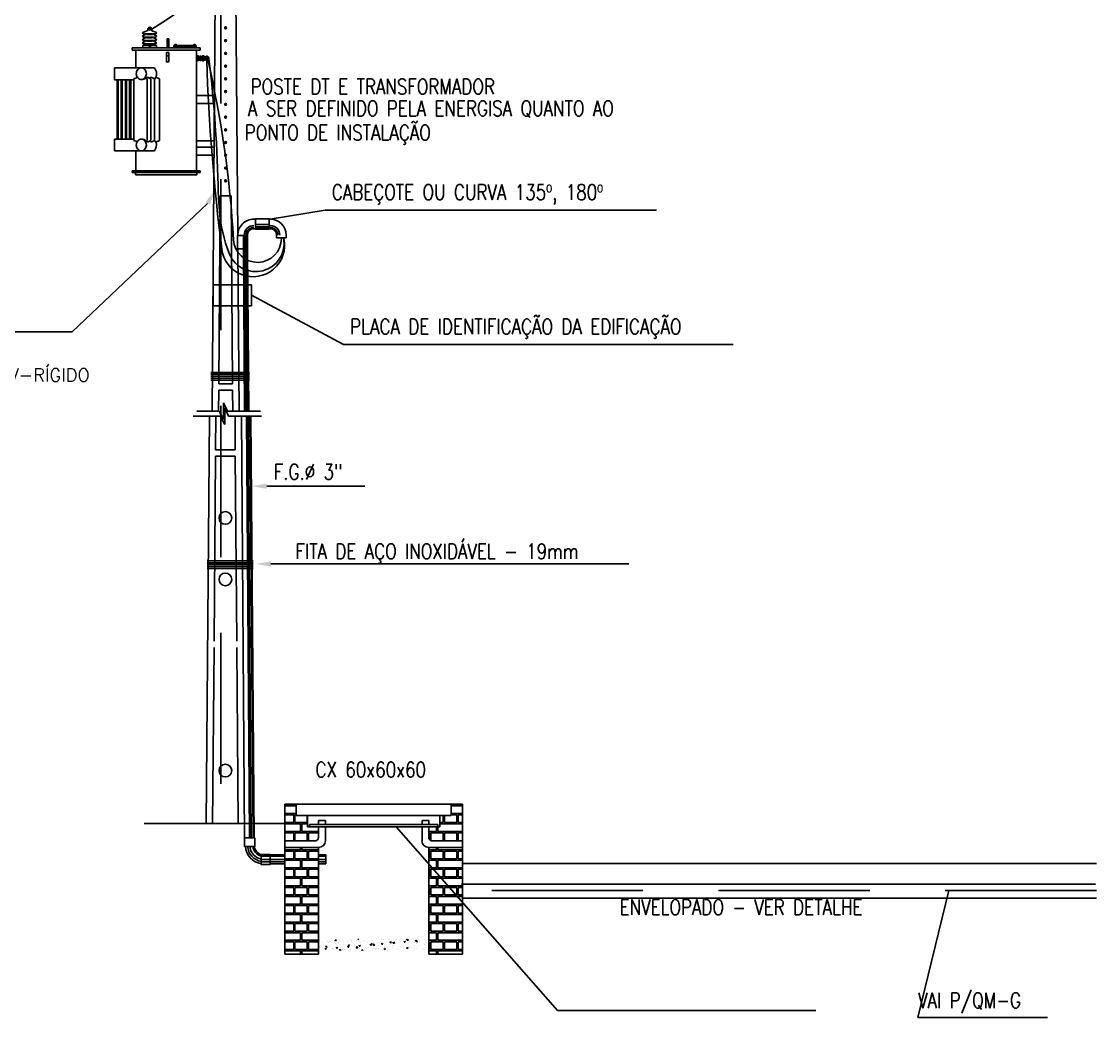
# Model space of a CAD drawing. Header units: inches. Extents: x 645122 to 645329, y 8794230 to 8794268.
# Drawn here: x 645304.44 to 645318.67, y 8794248.17 to 8794261.35 of the extents above; entities that cross this region are included whole.
import ezdxf
from ezdxf.enums import TextEntityAlignment as Align

# ---------------------------------------------------------------- set-up
doc = ezdxf.new("R2010")
doc.units = ezdxf.units.IN
doc.header["$LTSCALE"] = 8
doc.header["$MEASUREMENT"] = 0
doc.linetypes.add('HIDDEN', pattern=[0.375, 0.25, -0.125])
for name, color, linetype in [('BASE', 8, 'Continuous'), ('DIM', 1, 'Continuous'), ('ESQ', 8, 'Continuous'), ('tubo', 4, 'Continuous'), ('TXT', 2, 'Continuous'), ('VEGETAÇÃO1', 8, 'Continuous'), ('VIVA', 7, 'Continuous')]:
    doc.layers.add(name, color=color, linetype=linetype)
doc.styles.add('ROMANS', font='romans', dxfattribs={"height": 0.2})

# ---------------------------------------------------------------- blocks, each defined once
blk = doc.blocks.new('*X54')
at = {"color": 0}
for p, q in [((3.879, -1.327), (3.879, -1.327)), ((4.171, -1.416), (4.22, -1.397)), ((4.171, -1.416), (4.206, -1.44)), ((4.206, -1.44), (4.22, -1.397)), ((4.211, -1.404), (4.245, -1.364)), ((4.211, -1.404), (4.253, -1.408)), ((4.253, -1.408), (4.245, -1.364)), ((4.529, -1.419), (4.529, -1.419)), ((4.575, -1.353), (4.616, -1.311)), ((4.575, -1.353), (4.637, -1.363)), ((4.637, -1.363), (4.631, -1.311)), ((4.695, -1.401), (4.695, -1.401)), ((4.704, -1.395), (4.704, -1.395)), ((4.713, -1.448), (4.747, -1.408)), ((4.755, -1.452), (4.747, -1.408)), ((4.947, -1.414), (4.947, -1.414)), ((4.969, -1.361), (4.969, -1.361)), ((5.104, -1.331), (5.104, -1.331)), ((5.306, -1.364), (5.306, -1.364)), ((5.322, -1.469), (5.377, -1.412)), ((5.385, -1.478), (5.377, -1.412)), ((5.408, -1.322), (5.408, -1.322)), ((5.66, -1.319), (5.66, -1.319)), ((5.782, -1.338), (5.782, -1.338)), ((6.155, -1.354), (6.155, -1.354)), ((6.529, -1.369), (6.529, -1.369)), ((6.55, -1.404), (6.55, -1.404)), ((6.728, -1.406), (6.728, -1.406)), ((6.783, -1.311), (6.806, -1.326)), ((6.806, -1.326), (6.811, -1.311)), ((6.903, -1.385), (6.903, -1.385)), ((6.992, -1.346), (6.992, -1.346)), ((7.091, -1.353), (7.091, -1.353)), ((7.116, -1.398), (7.116, -1.398)), ((7.167, -1.323), (7.167, -1.323)), ((7.276, -1.401), (7.276, -1.401)), ((7.524, -1.328), (7.524, -1.328)), ((7.65, -1.417), (7.65, -1.417)), ((7.777, -1.359), (7.826, -1.34)), ((7.777, -1.359), (7.812, -1.382)), ((7.812, -1.382), (7.826, -1.34)), ((8.024, -1.432), (8.024, -1.432)), ((8.1, -1.411), (8.1, -1.411)), ((8.508, -1.341), (8.508, -1.341)), ((8.519, -1.391), (8.519, -1.391)), ((8.573, -1.39), (8.573, -1.39)), ((3.862, -1.793), (3.862, -1.793)), ((3.87, -1.56), (3.87, -1.56)), ((3.879, -1.541), (3.879, -1.541)), ((3.902, -1.753), (3.902, -1.753)), ((3.924, -1.711), (3.924, -1.711)), ((4.087, -1.477), (4.087, -1.477)), ((4.151, -1.632), (4.151, -1.632)), ((4.221, -1.744), (4.221, -1.744)), ((4.23, -1.511), (4.23, -1.511)), ((4.287, -1.471), (4.287, -1.471)), ((4.298, -1.726), (4.298, -1.726)), ((4.344, -1.695), (4.344, -1.695)), ((4.52, -1.672), (4.52, -1.672)), ((4.524, -1.648), (4.524, -1.648)), ((4.575, -1.699), (4.575, -1.699)), ((4.583, -1.466), (4.583, -1.466)), ((4.589, -1.698), (4.638, -1.679)), ((4.589, -1.698), (4.624, -1.722)), ((4.624, -1.722), (4.638, -1.679)), ((4.672, -1.742), (4.672, -1.742)), ((4.713, -1.448), (4.755, -1.452)), ((4.785, -1.637), (4.785, -1.637)), ((4.898, -1.664), (4.898, -1.664)), ((4.938, -1.647), (4.938, -1.647)), ((5.045, -1.758), (5.045, -1.758)), ((5.075, -1.748), (5.075, -1.748)), ((5.177, -1.472), (5.226, -1.454)), ((5.177, -1.472), (5.212, -1.496)), ((5.212, -1.496), (5.226, -1.454)), ((5.215, -1.492), (5.249, -1.452)), ((5.215, -1.492), (5.257, -1.496)), ((5.227, -1.578), (5.227, -1.578)), ((5.257, -1.496), (5.249, -1.452)), ((5.272, -1.68), (5.272, -1.68)), ((5.298, -1.597), (5.298, -1.597)), ((5.322, -1.469), (5.385, -1.478)), ((5.402, -1.555), (5.402, -1.555)), ((5.419, -1.774), (5.419, -1.774)), ((5.483, -1.678), (5.483, -1.678)), ((5.483, -1.797), (5.483, -1.797)), ((5.595, -1.754), (5.644, -1.735)), ((5.595, -1.754), (5.63, -1.778)), ((5.63, -1.778), (5.644, -1.735)), ((5.643, -1.786), (5.643, -1.786)), ((5.645, -1.695), (5.645, -1.695)), ((5.651, -1.553), (5.651, -1.553)), ((5.667, -1.52), (5.667, -1.52)), ((5.717, -1.536), (5.751, -1.496)), ((5.717, -1.536), (5.759, -1.54)), ((5.759, -1.54), (5.751, -1.496)), ((5.793, -1.789), (5.793, -1.789)), ((5.891, -1.608), (5.891, -1.608)), ((5.925, -1.738), (5.925, -1.738)), ((6.006, -1.733), (6.006, -1.733)), ((6.015, -1.5), (6.015, -1.5)), ((6.019, -1.711), (6.019, -1.711)), ((6.059, -1.762), (6.059, -1.762)), ((6.069, -1.585), (6.124, -1.528)), ((6.069, -1.585), (6.132, -1.594)), ((6.1, -1.715), (6.1, -1.715)), ((6.109, -1.462), (6.109, -1.462)), ((6.132, -1.594), (6.124, -1.528)), ((6.166, -1.805), (6.166, -1.805)), ((6.183, -1.528), (6.232, -1.51)), ((6.183, -1.528), (6.218, -1.552)), ((6.218, -1.552), (6.232, -1.51)), ((6.219, -1.58), (6.253, -1.54)), ((6.219, -1.58), (6.261, -1.584)), ((6.261, -1.584), (6.253, -1.54)), ((6.285, -1.439), (6.285, -1.439)), ((6.299, -1.538), (6.299, -1.538)), ((6.366, -1.68), (6.366, -1.68)), ((6.366, -1.684), (6.366, -1.684)), ((6.374, -1.451), (6.374, -1.451)), ((6.393, -1.727), (6.393, -1.727)), ((6.467, -1.692), (6.467, -1.692)), ((6.601, -1.81), (6.65, -1.791)), ((6.601, -1.81), (6.602, -1.811)), ((6.644, -1.811), (6.65, -1.791)), ((6.708, -1.468), (6.708, -1.468)), ((6.719, -1.639), (6.719, -1.639)), ((6.721, -1.624), (6.755, -1.584)), ((6.721, -1.624), (6.763, -1.628)), ((6.763, -1.628), (6.755, -1.584)), ((6.766, -1.743), (6.766, -1.743)), ((6.808, -1.622), (6.808, -1.622)), ((6.816, -1.701), (6.871, -1.644)), ((6.816, -1.701), (6.879, -1.71)), ((6.879, -1.71), (6.871, -1.644)), ((6.875, -1.622), (6.875, -1.622)), ((6.983, -1.599), (6.983, -1.599)), ((7.083, -1.586), (7.083, -1.586)), ((7.14, -1.759), (7.14, -1.759)), ((7.189, -1.584), (7.238, -1.566)), ((7.189, -1.584), (7.224, -1.608)), ((7.223, -1.668), (7.257, -1.628)), ((7.223, -1.668), (7.265, -1.672)), ((7.224, -1.608), (7.238, -1.566)), ((7.248, -1.564), (7.248, -1.564)), ((7.265, -1.672), (7.257, -1.628)), ((7.284, -1.552), (7.284, -1.552)), ((7.434, -1.77), (7.434, -1.77)), ((7.442, -1.537), (7.442, -1.537)), ((7.506, -1.782), (7.506, -1.782)), ((7.514, -1.774), (7.514, -1.774)), ((7.551, -1.797), (7.551, -1.797)), ((7.569, -1.811), (7.618, -1.76)), ((7.624, -1.811), (7.618, -1.76)), ((7.681, -1.759), (7.681, -1.759)), ((7.69, -1.506), (7.69, -1.506)), ((7.692, -1.482), (7.692, -1.482)), ((7.725, -1.712), (7.759, -1.672)), ((7.725, -1.712), (7.767, -1.716)), ((7.767, -1.716), (7.759, -1.672)), ((7.787, -1.725), (7.787, -1.725)), ((7.796, -1.492), (7.796, -1.492)), ((7.865, -1.483), (7.865, -1.483)), ((7.887, -1.79), (7.887, -1.79)), ((7.946, -1.724), (7.946, -1.724)), ((7.959, -1.726), (7.959, -1.726)), ((8.13, -1.448), (8.13, -1.448)), ((8.151, -1.673), (8.151, -1.673)), ((8.159, -1.44), (8.159, -1.44)), ((8.195, -1.641), (8.244, -1.622)), ((8.195, -1.641), (8.23, -1.664)), ((8.228, -1.756), (8.261, -1.716)), ((8.228, -1.756), (8.269, -1.76)), ((8.23, -1.664), (8.244, -1.622)), ((8.269, -1.76), (8.261, -1.716)), ((8.261, -1.806), (8.261, -1.806)), ((8.367, -1.656), (8.367, -1.656)), ((8.388, -1.666), (8.388, -1.666)), ((8.397, -1.448), (8.397, -1.448)), ((8.51, -1.624), (8.51, -1.624)), ((8.564, -1.643), (8.564, -1.643))]:
    blk.add_line(p, q, dxfattribs=at)
blk = doc.blocks.new('*X55')
at = {"color": 0}
for p, q in [((714.399, 68.161), (714.487, 68.161)), ((714.399, 68.147), (714.511, 68.147)), ((714.487, 68.161), (714.487, 68.163)), ((714.499, 68.161), (714.499, 68.163)), ((714.499, 68.161), (714.511, 68.161)), ((716.054, 68.161), (716.109, 68.161)), ((716.054, 68.147), (716.166, 68.147)), ((716.109, 68.161), (716.109, 68.163)), ((716.122, 68.161), (716.122, 68.163)), ((716.122, 68.161), (716.166, 68.161)), ((714.399, 68.071), (714.511, 68.071)), ((714.399, 68.057), (714.487, 68.057)), ((714.487, 67.981), (714.487, 68.057)), ((714.499, 67.981), (714.499, 68.057)), ((714.499, 68.057), (714.511, 68.057)), ((714.622, 67.981), (714.622, 68.051)), ((715.974, 67.981), (715.974, 68.051)), ((715.987, 67.981), (715.987, 68.051)), ((716.054, 68.071), (716.166, 68.071)), ((716.054, 68.057), (716.109, 68.057)), ((716.109, 67.981), (716.109, 68.057)), ((716.122, 67.981), (716.122, 68.057)), ((716.122, 68.057), (716.166, 68.057)), ((714.399, 67.981), (714.487, 67.981)), ((714.399, 67.967), (714.554, 67.967)), ((714.499, 67.981), (714.622, 67.981)), ((714.554, 67.891), (714.554, 67.967)), ((714.567, 67.891), (714.567, 67.967)), ((714.567, 67.967), (714.623, 67.967)), ((715.906, 67.891), (715.906, 67.939)), ((715.919, 67.891), (715.919, 67.939)), ((715.942, 67.981), (715.974, 67.981)), ((715.942, 67.967), (716.166, 67.967)), ((715.987, 67.981), (716.109, 67.981)), ((716.122, 67.981), (716.166, 67.981)), ((714.399, 67.891), (714.554, 67.891)), ((714.399, 67.877), (714.487, 67.877)), ((714.487, 67.8), (714.487, 67.877)), ((714.499, 67.8), (714.499, 67.877)), ((714.499, 67.877), (714.622, 67.877)), ((714.567, 67.891), (714.735, 67.891)), ((714.622, 67.8), (714.622, 67.877)), ((714.635, 67.8), (714.635, 67.877)), ((714.635, 67.877), (714.735, 67.877)), ((715.83, 67.891), (715.906, 67.891)), ((715.83, 67.877), (715.839, 67.877)), ((715.839, 67.811), (715.839, 67.877)), ((715.851, 67.802), (715.851, 67.877)), ((715.851, 67.877), (715.974, 67.877)), ((715.919, 67.891), (716.166, 67.891)), ((715.974, 67.8), (715.974, 67.877)), ((715.987, 67.8), (715.987, 67.877)), ((715.987, 67.877), (716.109, 67.877)), ((716.109, 67.8), (716.109, 67.877)), ((716.122, 67.8), (716.122, 67.877)), ((716.122, 67.877), (716.166, 67.877)), ((714.399, 67.8), (714.487, 67.8)), ((714.399, 67.71), (714.554, 67.71)), ((714.399, 67.696), (714.487, 67.696)), ((714.487, 67.62), (714.487, 67.696)), ((714.499, 67.8), (714.622, 67.8)), ((714.499, 67.62), (714.499, 67.696)), ((714.499, 67.696), (714.622, 67.696)), ((714.554, 67.71), (714.554, 67.732)), ((714.567, 67.71), (714.567, 67.732)), ((714.567, 67.71), (714.735, 67.71)), ((714.622, 67.62), (714.622, 67.696)), ((714.635, 67.8), (714.71, 67.8)), ((714.635, 67.62), (714.635, 67.696)), ((714.635, 67.696), (714.735, 67.696)), ((715.83, 67.71), (715.906, 67.71)), ((715.83, 67.696), (715.839, 67.696)), ((715.839, 67.62), (715.839, 67.696)), ((715.851, 67.62), (715.851, 67.696)), ((715.851, 67.696), (715.974, 67.696)), ((715.855, 67.8), (715.974, 67.8)), ((715.906, 67.71), (715.906, 67.732)), ((715.919, 67.71), (715.919, 67.732)), ((715.919, 67.71), (716.166, 67.71)), ((715.974, 67.62), (715.974, 67.696)), ((715.987, 67.8), (716.109, 67.8)), ((715.987, 67.62), (715.987, 67.696)), ((715.987, 67.696), (716.109, 67.696)), ((716.109, 67.62), (716.109, 67.696)), ((716.122, 67.8), (716.166, 67.8)), ((716.122, 67.62), (716.122, 67.696)), ((716.122, 67.696), (716.166, 67.696)), ((714.399, 67.62), (714.487, 67.62)), ((714.399, 67.606), (714.554, 67.606)), ((714.499, 67.62), (714.622, 67.62)), ((714.554, 67.53), (714.554, 67.606)), ((714.567, 67.53), (714.567, 67.606)), ((714.567, 67.606), (714.735, 67.606)), ((714.635, 67.62), (714.735, 67.62)), ((715.83, 67.62), (715.839, 67.62)), ((715.83, 67.606), (715.906, 67.606)), ((715.851, 67.62), (715.974, 67.62)), ((715.906, 67.53), (715.906, 67.606)), ((715.919, 67.53), (715.919, 67.606)), ((715.919, 67.606), (716.166, 67.606)), ((715.987, 67.62), (716.109, 67.62)), ((716.122, 67.62), (716.166, 67.62)), ((714.399, 67.53), (714.554, 67.53)), ((714.399, 67.516), (714.487, 67.516)), ((714.487, 67.44), (714.487, 67.516)), ((714.499, 67.44), (714.499, 67.516)), ((714.499, 67.516), (714.622, 67.516)), ((714.567, 67.53), (714.735, 67.53)), ((714.622, 67.44), (714.622, 67.516)), ((714.635, 67.44), (714.635, 67.516)), ((714.635, 67.516), (714.735, 67.516)), ((715.83, 67.53), (715.906, 67.53)), ((715.83, 67.516), (715.839, 67.516)), ((715.839, 67.44), (715.839, 67.516)), ((715.851, 67.44), (715.851, 67.516)), ((715.851, 67.516), (715.974, 67.516)), ((715.919, 67.53), (716.166, 67.53)), ((715.974, 67.44), (715.974, 67.516)), ((715.987, 67.44), (715.987, 67.516)), ((715.987, 67.516), (716.109, 67.516)), ((716.109, 67.44), (716.109, 67.516)), ((716.122, 67.44), (716.122, 67.516)), ((716.122, 67.516), (716.166, 67.516)), ((714.399, 67.44), (714.487, 67.44)), ((714.399, 67.426), (714.554, 67.426)), ((714.499, 67.44), (714.622, 67.44)), ((714.554, 67.35), (714.554, 67.426)), ((714.567, 67.35), (714.567, 67.426)), ((714.567, 67.426), (714.735, 67.426)), ((714.635, 67.44), (714.735, 67.44)), ((715.83, 67.44), (715.839, 67.44)), ((715.83, 67.426), (715.906, 67.426)), ((715.851, 67.44), (715.974, 67.44)), ((715.906, 67.35), (715.906, 67.426)), ((715.919, 67.35), (715.919, 67.426)), ((715.919, 67.426), (716.166, 67.426)), ((715.987, 67.44), (716.109, 67.44)), ((716.122, 67.44), (716.166, 67.44)), ((714.399, 67.35), (714.554, 67.35)), ((714.399, 67.336), (714.487, 67.336)), ((714.487, 67.26), (714.487, 67.336)), ((714.499, 67.26), (714.499, 67.336)), ((714.499, 67.336), (714.622, 67.336)), ((714.567, 67.35), (714.735, 67.35)), ((714.622, 67.26), (714.622, 67.336)), ((714.635, 67.26), (714.635, 67.336)), ((714.635, 67.336), (714.735, 67.336)), ((715.83, 67.35), (715.906, 67.35)), ((715.83, 67.336), (715.839, 67.336)), ((715.839, 67.26), (715.839, 67.336)), ((715.851, 67.26), (715.851, 67.336)), ((715.851, 67.336), (715.974, 67.336)), ((715.919, 67.35), (716.166, 67.35)), ((715.974, 67.26), (715.974, 67.336)), ((715.987, 67.26), (715.987, 67.336)), ((715.987, 67.336), (716.109, 67.336)), ((716.109, 67.26), (716.109, 67.336)), ((716.122, 67.26), (716.122, 67.336)), ((716.122, 67.336), (716.166, 67.336)), ((714.399, 67.26), (714.487, 67.26)), ((714.399, 67.246), (714.554, 67.246)), ((714.399, 67.169), (714.554, 67.169)), ((714.499, 67.26), (714.622, 67.26)), ((714.554, 67.169), (714.554, 67.246)), ((714.567, 67.169), (714.567, 67.246)), ((714.567, 67.246), (714.735, 67.246)), ((714.567, 67.169), (714.735, 67.169)), ((714.635, 67.26), (714.735, 67.26)), ((715.83, 67.26), (715.839, 67.26)), ((715.83, 67.246), (715.906, 67.246)), ((715.83, 67.169), (715.906, 67.169)), ((715.851, 67.26), (715.974, 67.26)), ((715.906, 67.169), (715.906, 67.246)), ((715.919, 67.169), (715.919, 67.246)), ((715.919, 67.246), (716.166, 67.246)), ((715.919, 67.169), (716.166, 67.169)), ((715.987, 67.26), (716.109, 67.26)), ((716.122, 67.26), (716.166, 67.26)), ((714.399, 67.155), (714.487, 67.155)), ((714.399, 67.079), (714.487, 67.079)), ((714.399, 67.065), (714.554, 67.065)), ((714.487, 67.079), (714.487, 67.155)), ((714.499, 67.079), (714.499, 67.155)), ((714.499, 67.155), (714.622, 67.155)), ((714.499, 67.079), (714.622, 67.079)), ((714.554, 66.989), (714.554, 67.065)), ((714.567, 66.989), (714.567, 67.065)), ((714.567, 67.065), (714.735, 67.065)), ((714.622, 67.079), (714.622, 67.155)), ((714.635, 67.079), (714.635, 67.155)), ((714.635, 67.155), (714.735, 67.155)), ((714.635, 67.079), (714.735, 67.079)), ((715.83, 67.155), (715.839, 67.155)), ((715.83, 67.079), (715.839, 67.079)), ((715.83, 67.065), (715.906, 67.065)), ((715.839, 67.079), (715.839, 67.155)), ((715.851, 67.079), (715.851, 67.155)), ((715.851, 67.155), (715.974, 67.155)), ((715.851, 67.079), (715.974, 67.079)), ((715.906, 67), (715.906, 67.065)), ((715.919, 67), (715.919, 67.065)), ((715.919, 67.065), (716.166, 67.065)), ((715.974, 67.079), (715.974, 67.155)), ((715.987, 67.079), (715.987, 67.155)), ((715.987, 67.155), (716.109, 67.155)), ((715.987, 67.079), (716.109, 67.079)), ((716.109, 67.079), (716.109, 67.155)), ((716.122, 67.079), (716.122, 67.155)), ((716.122, 67.155), (716.166, 67.155)), ((716.122, 67.079), (716.166, 67.079)), ((714.399, 66.989), (714.554, 66.989)), ((714.399, 66.975), (714.487, 66.975)), ((714.487, 66.899), (714.487, 66.975)), ((714.499, 66.899), (714.499, 66.975)), ((714.499, 66.975), (714.622, 66.975)), ((714.567, 66.989), (714.735, 66.989)), ((714.622, 66.899), (714.622, 66.975)), ((714.635, 66.899), (714.635, 66.975)), ((714.635, 66.975), (714.735, 66.975)), ((715.83, 66.989), (715.906, 66.989)), ((715.83, 66.975), (715.839, 66.975)), ((715.839, 66.899), (715.839, 66.975)), ((715.851, 66.899), (715.851, 66.975)), ((715.851, 66.975), (715.974, 66.975)), ((715.906, 66.989), (715.906, 67)), ((715.919, 66.989), (715.919, 67)), ((715.919, 66.989), (716.166, 66.989)), ((715.974, 66.899), (715.974, 66.975)), ((715.987, 66.899), (715.987, 66.975)), ((715.987, 66.975), (716.109, 66.975)), ((716.109, 66.899), (716.109, 66.975)), ((716.122, 66.899), (716.122, 66.975)), ((716.122, 66.975), (716.166, 66.975)), ((714.399, 66.899), (714.487, 66.899)), ((714.399, 66.885), (714.554, 66.885)), ((714.499, 66.899), (714.622, 66.899)), ((714.554, 66.809), (714.554, 66.885)), ((714.567, 66.809), (714.567, 66.885)), ((714.567, 66.885), (714.735, 66.885)), ((714.635, 66.899), (714.735, 66.899)), ((715.83, 66.899), (715.839, 66.899)), ((715.83, 66.885), (715.906, 66.885)), ((715.851, 66.899), (715.974, 66.899)), ((715.906, 66.809), (715.906, 66.885)), ((715.919, 66.809), (715.919, 66.885)), ((715.919, 66.885), (716.166, 66.885)), ((715.987, 66.899), (716.109, 66.899)), ((716.122, 66.899), (716.166, 66.899)), ((714.399, 66.809), (714.554, 66.809)), ((714.399, 66.795), (714.487, 66.795)), ((714.487, 66.719), (714.487, 66.795)), ((714.499, 66.719), (714.499, 66.795)), ((714.499, 66.795), (714.622, 66.795)), ((714.567, 66.809), (714.735, 66.809)), ((714.622, 66.719), (714.622, 66.795)), ((714.635, 66.719), (714.635, 66.795)), ((714.635, 66.795), (714.735, 66.795)), ((715.83, 66.809), (715.906, 66.809)), ((715.83, 66.795), (715.839, 66.795)), ((715.839, 66.719), (715.839, 66.795)), ((715.851, 66.719), (715.851, 66.795)), ((715.851, 66.795), (715.974, 66.795)), ((715.919, 66.809), (716.166, 66.809)), ((715.974, 66.719), (715.974, 66.795)), ((715.987, 66.719), (715.987, 66.795)), ((715.987, 66.795), (716.109, 66.795)), ((716.109, 66.719), (716.109, 66.795)), ((716.122, 66.719), (716.122, 66.795)), ((716.122, 66.795), (716.166, 66.795)), ((714.399, 66.719), (714.487, 66.719)), ((714.399, 66.705), (714.554, 66.705)), ((714.499, 66.719), (714.622, 66.719)), ((714.554, 66.67), (714.554, 66.705)), ((714.567, 66.67), (714.567, 66.705)), ((714.567, 66.705), (714.735, 66.705)), ((714.635, 66.719), (714.735, 66.719)), ((715.83, 66.719), (715.839, 66.719)), ((715.83, 66.705), (715.906, 66.705)), ((715.851, 66.719), (715.974, 66.719)), ((715.906, 66.67), (715.906, 66.705)), ((715.919, 66.67), (715.919, 66.705)), ((715.919, 66.705), (716.166, 66.705)), ((715.987, 66.719), (716.109, 66.719)), ((716.122, 66.719), (716.166, 66.719))]:
    blk.add_line(p, q, dxfattribs=at)

msp = doc.modelspace()

# ---------------------------------------------------------------- linework, layer by layer
at = {"color": 7}
for p, q in [((645306.907, 8794258.942), (645305.113, 8794257.245)), ((645305.113, 8794257.245), (645302.371, 8794257.245)), ((645307.69, 8794255.201), (645308.989, 8794255.201)), ((645307.745, 8794254.173), (645308.884, 8794254.173)), ((645308.884, 8794254.173), (645312.48, 8794254.173))]:
    msp.add_line(p, q, dxfattribs=at)
for p, q in [((645306.951, 8794256.708), (645307.462, 8794256.708)), ((645306.951, 8794256.682), (645307.462, 8794256.682)), ((645306.951, 8794256.657), (645307.462, 8794256.657)), ((645306.951, 8794256.631), (645307.462, 8794256.631)), ((645306.951, 8794256.606), (645307.462, 8794256.606)), ((645306.901, 8794254.215), (645307.512, 8794254.215)), ((645306.901, 8794254.19), (645307.512, 8794254.19)), ((645306.901, 8794254.164), (645307.512, 8794254.164)), ((645306.901, 8794254.138), (645307.512, 8794254.138)), ((645306.901, 8794254.113), (645307.512, 8794254.113))]:
    msp.add_line(p, q)
for points in [[(645306.936, 8794258.925), (645306.878, 8794258.959), (645307.007, 8794259.117)], [(645307.69, 8794255.235), (645307.69, 8794255.167), (645307.488, 8794255.201)], [(645307.745, 8794254.207), (645307.745, 8794254.139), (645307.543, 8794254.173)]]:
    msp.add_solid(points, dxfattribs=at)
at = {"layer": 'BASE', "color": 6}
for p, q in [((645307.93, 8794250.739), (645306.068, 8794250.739)), ((645318.668, 8794250.21), (645310.279, 8794250.21))]:
    msp.add_line(p, q, dxfattribs=at)
at = {"layer": 'DIM'}
for p, q in [((645311.538, 8794248.266), (645309.402, 8794250.697)), ((645318.654, 8794249.937), (645310.265, 8794249.937)), ((645318.668, 8794249.751), (645310.279, 8794249.751)), ((645314.954, 8794248.266), (645311.538, 8794248.266)), ((645318.022, 8794248.173), (645316.303, 8794248.173))]:
    msp.add_line(p, q, dxfattribs=at)
at = {"layer": 'DIM', "extrusion": (0, 0, -1)}
msp.add_lwpolyline([(-645316.715, 8794249.851), (-645316.303, 8794248.173)], dxfattribs=at)
at = {"layer": 'ESQ', "color": 7, "linetype": 'Continuous'}
for p, q in [((645306.967, 8794256.193), (645307.024, 8794263.578)), ((645307.307, 8794258.518), (645307.268, 8794263.577)), ((645307.054, 8794256.556), (645307.073, 8794259.042)), ((645307.219, 8794259.042), (645307.073, 8794259.042)), ((645307.238, 8794256.556), (645307.219, 8794259.042)), ((645307.433, 8794258.518), (645307.433, 8794258.522)), ((645307.82, 8794258.486), (645307.82, 8794258.523)), ((645307.947, 8794258.486), (645307.946, 8794258.524)), ((645307.325, 8794256.193), (645307.308, 8794258.34)), ((645307.397, 8794256.198), (645307.38, 8794258.346)), ((645307.419, 8794256.197), (645307.402, 8794258.344)), ((645307.439, 8794256.197), (645307.422, 8794258.344)), ((645307.451, 8794256.193), (645307.435, 8794258.34)), ((645307.052, 8794256.193), (645307.054, 8794256.471)), ((645307.238, 8794256.556), (645307.054, 8794256.556)), ((645307.238, 8794256.471), (645307.054, 8794256.471)), ((645307.241, 8794256.193), (645307.238, 8794256.471)), ((645306.89, 8794250.739), (645306.931, 8794256.127)), ((645307.012, 8794255.681), (645307.016, 8794256.127)), ((645307.273, 8794255.681), (645307.27, 8794256.127)), ((645307.397, 8794250.552), (645307.354, 8794256.127)), ((645307.463, 8794250.559), (645307.42, 8794256.133)), ((645307.485, 8794250.559), (645307.443, 8794256.133)), ((645307.508, 8794250.552), (645307.465, 8794256.127)), ((645307.524, 8794250.552), (645307.481, 8794256.127)), ((645306.993, 8794253.153), (645307.011, 8794255.597)), ((645307.274, 8794255.597), (645307.011, 8794255.597)), ((645307.273, 8794255.681), (645307.012, 8794255.681)), ((645307.293, 8794253.153), (645307.274, 8794255.597)), ((645306.974, 8794250.739), (645306.992, 8794253.068)), ((645307.311, 8794250.739), (645307.294, 8794253.068))]:
    msp.add_line(p, q, dxfattribs=at)
at = {"layer": 'ESQ', "color": 7, "linetype": 'HIDDEN'}
msp.add_line((645307.083, 8794262.264), (645307.083, 8794250.739), dxfattribs=at)
at = {"layer": 'ESQ', "color": 7}
for p, q in [((645306.056, 8794261.187), (645306.222, 8794261.187)), ((645306.056, 8794261.142), (645306.222, 8794261.142)), ((645306.058, 8794261.21), (645306.116, 8794261.23)), ((645306.058, 8794261.165), (645306.078, 8794261.171)), ((645306.058, 8794261.121), (645306.078, 8794261.127)), ((645306.18, 8794261.177), (645306.1, 8794261.177)), ((645306.18, 8794261.133), (645306.1, 8794261.133)), ((645306.116, 8794261.248), (645306.116, 8794261.23)), ((645306.168, 8794261.248), (645306.168, 8794261.228)), ((645306.22, 8794261.21), (645306.168, 8794261.228)), ((645306.22, 8794261.165), (645306.201, 8794261.171)), ((645306.22, 8794261.121), (645306.201, 8794261.127)), ((645306.808, 8794260.999), (645305.907, 8794260.999)), ((645305.907, 8794260.97), (645305.907, 8794260.999)), ((645306.056, 8794261.098), (645306.222, 8794261.098)), ((645306.056, 8794261.053), (645306.222, 8794261.053)), ((645306.058, 8794261.077), (645306.078, 8794261.082)), ((645306.058, 8794261.032), (645306.078, 8794261.038)), ((645306.18, 8794261.088), (645306.1, 8794261.088)), ((645306.137, 8794261.032), (645306.137, 8794260.999)), ((645306.151, 8794261.032), (645306.151, 8794260.999)), ((645306.22, 8794261.077), (645306.201, 8794261.082)), ((645306.22, 8794261.032), (645306.201, 8794261.038)), ((645306.229, 8794261.032), (645306.229, 8794260.999)), ((645306.757, 8794261.033), (645306.46, 8794261.033)), ((645306.46, 8794261.016), (645306.46, 8794261.033)), ((645306.757, 8794261.016), (645306.46, 8794261.016)), ((645306.468, 8794261.016), (645306.468, 8794261.033)), ((645306.468, 8794261.016), (645306.468, 8794261.033)), ((645306.475, 8794261.016), (645306.475, 8794260.999)), ((645306.489, 8794261.016), (645306.489, 8794260.999)), ((645306.491, 8794261.016), (645306.491, 8794260.999)), ((645306.506, 8794261.033), (645306.506, 8794261.016)), ((645306.718, 8794261.016), (645306.718, 8794261.033)), ((645306.718, 8794261.016), (645306.718, 8794261.033)), ((645306.726, 8794261.016), (645306.726, 8794260.999)), ((645306.74, 8794261.016), (645306.74, 8794260.999)), ((645306.742, 8794261.016), (645306.742, 8794260.999)), ((645306.756, 8794261.033), (645306.756, 8794261.016)), ((645306.757, 8794261.016), (645306.757, 8794261.033)), ((645306.808, 8794260.97), (645306.808, 8794260.999)), ((645306.808, 8794260.97), (645305.907, 8794260.97)), ((645305.956, 8794260.736), (645305.956, 8794260.97)), ((645306.393, 8794260.897), (645306.363, 8794260.897)), ((645306.759, 8794259.374), (645306.759, 8794260.97)), ((645306.78, 8794260.894), (645306.761, 8794260.894)), ((645306.78, 8794260.831), (645306.761, 8794260.831)), ((645306.78, 8794260.894), (645306.789, 8794260.885)), ((645306.78, 8794260.894), (645306.78, 8794260.831)), ((645306.78, 8794260.831), (645306.789, 8794260.84)), ((645306.789, 8794260.863), (645306.789, 8794260.886)), ((645306.789, 8794260.84), (645306.789, 8794260.863)), ((645306.799, 8794260.863), (645306.799, 8794260.886)), ((645306.799, 8794260.84), (645306.799, 8794260.863)), ((645306.808, 8794260.863), (645306.808, 8794260.886)), ((645306.808, 8794260.84), (645306.808, 8794260.863)), ((645306.818, 8794260.863), (645306.818, 8794260.886)), ((645306.818, 8794260.84), (645306.818, 8794260.863)), ((645306.827, 8794260.863), (645306.827, 8794260.886)), ((645306.827, 8794260.84), (645306.827, 8794260.863)), ((645306.837, 8794260.886), (645306.84, 8794260.894)), ((645306.837, 8794260.863), (645306.837, 8794260.886)), ((645306.837, 8794260.84), (645306.837, 8794260.863)), ((645306.837, 8794260.84), (645306.84, 8794260.831)), ((645306.858, 8794260.894), (645306.84, 8794260.894)), ((645306.84, 8794260.894), (645306.84, 8794260.831)), ((645306.858, 8794260.831), (645306.84, 8794260.831)), ((645306.858, 8794260.894), (645306.858, 8794260.831)), ((645306.877, 8794260.888), (645306.858, 8794260.888)), ((645306.877, 8794260.837), (645306.858, 8794260.837)), ((645306.869, 8794260.888), (645306.869, 8794260.837)), ((645306.877, 8794260.888), (645306.877, 8794260.837)), ((645306.89, 8794260.882), (645306.877, 8794260.882)), ((645306.923, 8794260.871), (645306.877, 8794260.871)), ((645306.923, 8794260.854), (645306.877, 8794260.854)), ((645306.89, 8794260.842), (645306.877, 8794260.842)), ((645306.905, 8794260.891), (645306.89, 8794260.891)), ((645306.89, 8794260.882), (645306.89, 8794260.891)), ((645306.89, 8794260.833), (645306.89, 8794260.842)), ((645306.905, 8794260.833), (645306.89, 8794260.833)), ((645306.905, 8794260.882), (645306.905, 8794260.891)), ((645306.918, 8794260.882), (645306.905, 8794260.882)), ((645306.918, 8794260.842), (645306.905, 8794260.842)), ((645306.905, 8794260.833), (645306.905, 8794260.842)), ((645306.918, 8794260.871), (645306.918, 8794260.882)), ((645306.918, 8794260.842), (645306.918, 8794260.854)), ((645306.923, 8794260.871), (645306.923, 8794260.854)), ((645306.923, 8794260.871), (645306.923, 8794260.854)), ((645305.676, 8794260.736), (645306.03, 8794260.736)), ((645305.676, 8794260.576), (645305.676, 8794260.736)), ((645306.031, 8794260.738), (645306.203, 8794260.738)), ((645305.676, 8794260.576), (645305.929, 8794260.576)), ((645305.712, 8794259.793), (645305.712, 8794260.576)), ((645305.726, 8794259.793), (645305.726, 8794260.576)), ((645305.763, 8794259.793), (645305.763, 8794260.576)), ((645305.777, 8794259.793), (645305.777, 8794260.576)), ((645305.819, 8794259.793), (645305.819, 8794260.576)), ((645305.833, 8794259.793), (645305.833, 8794260.576)), ((645305.875, 8794259.793), (645305.875, 8794260.576)), ((645305.89, 8794259.793), (645305.89, 8794260.576)), ((645305.98, 8794260.608), (645305.929, 8794260.591)), ((645305.929, 8794260.591), (645305.929, 8794259.776)), ((645306.09, 8794260.6), (645306.108, 8794260.592)), ((645306.095, 8794260.598), (645306.112, 8794260.614)), ((645306.108, 8794259.775), (645306.108, 8794260.592)), ((645306.112, 8794260.614), (645306.156, 8794260.592)), ((645306.144, 8794260.598), (645306.16, 8794260.614)), ((645306.156, 8794259.775), (645306.156, 8794260.592)), ((645306.16, 8794260.614), (645306.205, 8794260.592)), ((645306.205, 8794259.775), (645306.205, 8794260.592)), ((645306.221, 8794260.611), (645306.224, 8794260.614)), ((645306.224, 8794260.614), (645306.269, 8794260.592)), ((645306.269, 8794259.775), (645306.269, 8794260.592)), ((645306.999, 8794260.37), (645306.759, 8794260.37)), ((645306.999, 8794260.264), (645306.759, 8794260.264)), ((645305.676, 8794259.793), (645305.929, 8794259.793)), ((645305.676, 8794259.639), (645305.676, 8794259.793)), ((645305.975, 8794259.76), (645305.929, 8794259.776)), ((645306.093, 8794259.767), (645306.108, 8794259.775)), ((645306.095, 8794259.769), (645306.112, 8794259.752)), ((645306.112, 8794259.752), (645306.156, 8794259.775)), ((645306.144, 8794259.769), (645306.16, 8794259.752)), ((645306.16, 8794259.752), (645306.205, 8794259.775)), ((645306.203, 8794259.774), (645306.224, 8794259.752)), ((645306.224, 8794259.752), (645306.269, 8794259.775)), ((645306.995, 8794259.771), (645306.759, 8794259.771)), ((645305.676, 8794259.639), (645306.03, 8794259.639)), ((645305.956, 8794259.374), (645305.956, 8794259.639)), ((645306.031, 8794259.639), (645306.203, 8794259.639)), ((645306.994, 8794259.686), (645306.759, 8794259.686)), ((645306.993, 8794259.579), (645306.759, 8794259.579)), ((645306.808, 8794259.374), (645305.907, 8794259.374)), ((645305.907, 8794259.374), (645305.907, 8794259.353)), ((645306.808, 8794259.353), (645305.907, 8794259.353)), ((645306.808, 8794259.374), (645306.808, 8794259.353)), ((645307.542, 8794258.733), (645307.518, 8794258.733)), ((645307.542, 8794258.738), (645307.72, 8794258.738)), ((645307.542, 8794258.601), (645307.542, 8794258.738)), ((645307.72, 8794258.738), (645307.72, 8794258.601)), ((645307.736, 8794258.733), (645307.72, 8794258.733)), ((645307.542, 8794258.607), (645307.518, 8794258.607)), ((645307.72, 8794258.662), (645307.542, 8794258.662)), ((645307.72, 8794258.633), (645307.542, 8794258.633)), ((645307.72, 8794258.614), (645307.542, 8794258.614)), ((645307.72, 8794258.601), (645307.542, 8794258.601)), ((645307.736, 8794258.607), (645307.72, 8794258.607)), ((645307.304, 8794258.518), (645307.437, 8794258.518)), ((645307.304, 8794258.34), (645307.304, 8794258.518)), ((645307.307, 8794258.534), (645307.307, 8794258.518)), ((645307.38, 8794258.52), (645307.38, 8794258.342)), ((645307.404, 8794258.52), (645307.404, 8794258.342)), ((645307.423, 8794258.518), (645307.423, 8794258.34)), ((645307.437, 8794258.518), (645307.437, 8794258.34)), ((645307.947, 8794258.486), (645307.82, 8794258.486)), ((645307.437, 8794258.34), (645307.304, 8794258.34)), ((645307.169, 8794256.196), (645307.119, 8794256.305)), ((645307.119, 8794256.305), (645307.119, 8794256.086)), ((645306.763, 8794256.196), (645306.763, 8794256.196)), ((645307.059, 8794256.196), (645306.763, 8794256.196)), ((645307.119, 8794256.086), (645307.059, 8794256.196)), ((645307.133, 8794256.237), (645307.133, 8794256.017)), ((645307.183, 8794256.127), (645307.133, 8794256.237)), ((645307.607, 8794256.196), (645307.169, 8794256.196)), ((645307.073, 8794256.127), (645306.716, 8794256.127)), ((645306.777, 8794256.127), (645306.777, 8794256.127)), ((645307.133, 8794256.017), (645307.073, 8794256.127)), ((645307.621, 8794256.127), (645307.183, 8794256.127)), ((645307.397, 8794250.437), (645307.397, 8794250.552)), ((645307.397, 8794250.552), (645307.533, 8794250.552)), ((645307.533, 8794250.552), (645307.533, 8794250.437)), ((645307.533, 8794250.437), (645307.397, 8794250.437)), ((645307.618, 8794250.306), (645307.93, 8794250.306)), ((645307.733, 8794250.323), (645307.93, 8794250.323)), ((645308.376, 8794250.323), (645308.471, 8794250.323)), ((645308.376, 8794250.306), (645308.471, 8794250.306)), ((645308.471, 8794250.323), (645308.471, 8794250.204)), ((645307.618, 8794250.264), (645307.93, 8794250.264)), ((645307.618, 8794250.233), (645307.93, 8794250.233)), ((645307.733, 8794250.204), (645307.93, 8794250.204)), ((645308.376, 8794250.264), (645308.471, 8794250.264)), ((645308.376, 8794250.233), (645308.471, 8794250.233)), ((645308.376, 8794250.204), (645308.471, 8794250.204))]:
    msp.add_line(p, q, dxfattribs=at)
at = {"layer": 'ESQ', "color": 3}
for p, q in [((645308.078, 8794250.994), (645307.93, 8794250.994)), ((645307.93, 8794250.994), (645307.93, 8794250.845)), ((645308.078, 8794250.994), (645310.13, 8794250.994)), ((645308.078, 8794250.994), (645308.078, 8794250.845)), ((645310.13, 8794250.994), (645310.279, 8794250.994)), ((645310.13, 8794250.994), (645310.13, 8794250.845)), ((645310.279, 8794250.994), (645310.279, 8794250.845)), ((645307.93, 8794250.845), (645307.93, 8794250.697)), ((645308.078, 8794250.845), (645310.13, 8794250.845)), ((645308.227, 8794250.845), (645308.227, 8794250.697)), ((645308.376, 8794250.726), (645308.376, 8794250.778)), ((645308.465, 8794250.778), (645308.376, 8794250.778)), ((645308.465, 8794250.726), (645308.465, 8794250.778)), ((645309.744, 8794250.778), (645309.833, 8794250.778)), ((645309.744, 8794250.726), (645309.744, 8794250.778)), ((645309.833, 8794250.726), (645309.833, 8794250.778)), ((645309.982, 8794250.845), (645309.982, 8794250.697)), ((645310.279, 8794250.845), (645310.279, 8794250.697)), ((645307.93, 8794250.697), (645307.93, 8794249.009)), ((645308.227, 8794250.697), (645309.982, 8794250.697)), ((645308.257, 8794250.726), (645309.952, 8794250.726)), ((645308.257, 8794250.726), (645308.257, 8794250.697)), ((645308.376, 8794250.555), (645308.376, 8794250.697)), ((645308.465, 8794250.511), (645308.465, 8794250.697)), ((645309.744, 8794250.511), (645309.744, 8794250.697)), ((645309.833, 8794250.555), (645309.833, 8794250.697)), ((645309.952, 8794250.726), (645309.952, 8794250.697)), ((645310.279, 8794250.697), (645310.279, 8794249.009)), ((645307.93, 8794250.511), (645308.331, 8794250.511)), ((645310.279, 8794250.511), (645309.877, 8794250.511)), ((645307.93, 8794250.422), (645308.376, 8794250.422)), ((645308.376, 8794249.009), (645308.376, 8794250.422)), ((645309.833, 8794249.009), (645309.833, 8794250.422)), ((645310.279, 8794250.422), (645309.833, 8794250.422)), ((645307.93, 8794249.009), (645308.376, 8794249.009)), ((645310.279, 8794249.009), (645309.833, 8794249.009))]:
    msp.add_line(p, q, dxfattribs=at)
at = {"layer": 'ESQ', "color": 7}
for points in [[(645306.393, 8794261.121), (645306.393, 8794260.999), (645306.373, 8794260.999), (645306.373, 8794261.121)], [(645306.393, 8794260.937), (645306.393, 8794260.815), (645306.363, 8794260.815), (645306.363, 8794260.937)], [(645306.765, 8794259.353), (645306.765, 8794259.322), (645305.954, 8794259.322), (645305.954, 8794259.353)], [(645307.733, 8794250.331), (645307.733, 8794250.195), (645307.618, 8794250.195), (645307.618, 8794250.331)]]:
    msp.add_lwpolyline(points, close=True, dxfattribs=at)
msp.add_lwpolyline([(645306.052, 8794260.999), (645306.052, 8794261.032), (645306.229, 8794261.032)], dxfattribs=at)
for points in [[(645305.963, 8794260.659, 0.087178), (645305.968, 8794260.629, 0.093063), (645305.983, 8794260.605, 0.102808), (645306.005, 8794260.588, 0.110949), (645306.03, 8794260.582, 0.110949), (645306.056, 8794260.588, 0.102808), (645306.078, 8794260.605, 0.093063), (645306.092, 8794260.629, 0.087178), (645306.098, 8794260.659, 0.087178), (645306.092, 8794260.689, 0.093063), (645306.078, 8794260.713, 0.102808), (645306.056, 8794260.73, 0.110949), (645306.03, 8794260.736, 0.110949), (645306.005, 8794260.73, 0.102808), (645305.983, 8794260.713, 0.093063), (645305.968, 8794260.689, 0.087178)], [(645305.963, 8794259.715, 0.087178), (645305.968, 8794259.686, 0.093063), (645305.983, 8794259.661, 0.102808), (645306.005, 8794259.644, 0.110949), (645306.03, 8794259.639, 0.110949), (645306.056, 8794259.644, 0.102808), (645306.078, 8794259.661, 0.093063), (645306.092, 8794259.686, 0.087178), (645306.098, 8794259.715, 0.087178), (645306.092, 8794259.745, 0.093063), (645306.078, 8794259.77, 0.102808), (645306.056, 8794259.787, 0.110949), (645306.03, 8794259.792, 0.110949), (645306.005, 8794259.787, 0.102808), (645305.983, 8794259.77, 0.093063), (645305.968, 8794259.745, 0.087178)]]:
    msp.add_lwpolyline(points, format="xyb", close=True, dxfattribs=at)
msp.add_circle((645306.142, 8794261.248), 0.013, dxfattribs=at)
at = {"layer": 'ESQ', "color": 7, "linetype": 'Continuous'}
for centre, radius in [((645307.146, 8794261.265), 0.0124), ((645307.146, 8794261.096), 0.0124), ((645307.146, 8794260.928), 0.0124), ((645307.146, 8794260.759), 0.0124), ((645307.146, 8794260.591), 0.0124), ((645307.146, 8794260.422), 0.0124), ((645307.146, 8794260.253), 0.0124), ((645307.146, 8794260.085), 0.0124), ((645307.146, 8794259.916), 0.0124), ((645307.146, 8794259.748), 0.0124), ((645307.146, 8794259.579), 0.0124), ((645307.146, 8794259.411), 0.0124), ((645307.146, 8794259.242), 0.0124), ((645307.143, 8794254.782), 0.0843), ((645307.143, 8794253.968), 0.0843), ((645307.143, 8794251.439), 0.0843)]:
    msp.add_circle(centre, radius, dxfattribs=at)
msp.add_arc((645303.592, 8794265.573), 5.034, 300.7701, 321.9701, dxfattribs=at)
at = {"layer": 'ESQ', "color": 7}
for centre, radius, start, end in [((645306.142, 8794261.248), 0.0257, 0, 180), ((645306.06, 8794261.198), 0.0121, 98.3206, 248.2512), ((645306.06, 8794261.154), 0.0121, 98.3206, 248.2512), ((645306.06, 8794261.109), 0.0121, 98.3206, 248.2512), ((645306.075, 8794261.18), 0.00903, 288.1863, 52.0697), ((645306.075, 8794261.135), 0.00903, 288.1863, 52.0697), ((645306.203, 8794261.18), 0.00903, 127.9303, 251.8137), ((645306.203, 8794261.135), 0.00903, 127.9303, 251.8137), ((645306.218, 8794261.198), 0.0121, 291.7488, 81.6794), ((645306.218, 8794261.154), 0.0121, 291.7488, 81.6794), ((645306.218, 8794261.109), 0.0121, 291.7488, 81.6794), ((645306.06, 8794261.065), 0.0121, 98.3206, 248.2512), ((645306.075, 8794261.091), 0.00903, 288.1863, 52.0697), ((645306.075, 8794261.046), 0.00903, 288.1863, 52.0697), ((645306.144, 8794261.027), 0.0154, 18.9179, 161.0821), ((645306.203, 8794261.091), 0.00903, 127.9303, 251.8137), ((645306.203, 8794261.046), 0.00903, 127.9303, 251.8137), ((645306.218, 8794261.065), 0.0121, 291.7488, 81.6794), ((645306.482, 8794261.031), 0.0161, 18.9179, 161.0821), ((645306.733, 8794261.031), 0.0161, 18.9179, 161.0821), ((645306.794, 8794260.886), 0.00479, 352.8025, 187.1975), ((645306.794, 8794260.839), 0.00479, 172.8025, 7.1975), ((645306.804, 8794260.891), 0.0075, 230.6072, 309.3928), ((645306.804, 8794260.834), 0.0075, 50.6072, 129.3928), ((645306.813, 8794260.886), 0.00479, 352.8025, 187.1975), ((645306.813, 8794260.839), 0.00479, 172.8025, 7.1975), ((645306.823, 8794260.891), 0.0075, 230.6072, 309.3928), ((645306.823, 8794260.834), 0.0075, 50.6072, 129.3928), ((645306.832, 8794260.886), 0.00479, 352.8025, 187.1975), ((645306.832, 8794260.839), 0.00479, 172.8025, 7.1975), ((645333.581, 8794261.727), 26.701, 181.9171, 187.2889), ((645292.854, 8794257.621), 14.421, 3.3474, 12.9008), ((645289.554, 8794258.767), 17.496, 0.9932, 6.8755), ((645306.11, 8794260.66), 0.121, 321.6156, 40.223), ((645306.036, 8794260.669), 0.0873, 265.912, 308.1388), ((645306.042, 8794259.729), 0.064, 36.5223, 100.3788), ((645306.11, 8794259.717), 0.121, 319.777, 17.4964), ((645377.72, 8794264.072), 70.849, 184.04452, 184.22059), ((645308.934, 8794258.976), 1.874, 183.6028, 202.0224), ((645307.518, 8794258.523), 0.211, 90, 180.4407), ((645307.736, 8794258.523), 0.211, 0.4407, 90), ((645307.518, 8794258.523), 0.127, 90, 180.4407), ((645307.518, 8794258.523), 0.102, 90, 180.4407), ((645307.518, 8794258.523), 0.0843, 90, 180.4407), ((645307.736, 8794258.523), 0.127, 0.4407, 90), ((645307.736, 8794258.523), 0.102, 0.4407, 90), ((645307.736, 8794258.523), 0.0843, 0.4407, 90), ((645307.509, 8794258.39), 0.417, 186.9749, 12.2874), ((645307.544, 8794258.414), 0.375, 202.0793, 7.4812), ((645307.567, 8794258.481), 0.318, 183.3208, 359.4717), ((645307.654, 8794250.452), 0.247, 183.3811, 261.6752), ((645307.654, 8794250.452), 0.218, 183.8275, 260.5684), ((645307.654, 8794250.452), 0.188, 184.4329, 259.0622), ((645307.654, 8794250.452), 0.149, 185.6184, 256.0933), ((645307.654, 8794250.452), 0.129, 186.4863, 253.8998)]:
    msp.add_arc(centre, radius, start, end, dxfattribs=at)
at = {"layer": 'ESQ', "color": 3}
for centre, radius, start, end in [((645308.331, 8794250.555), 0.0446, 270, 0), ((645308.376, 8794250.511), 0.0892, 270, 0), ((645309.833, 8794250.511), 0.0892, 180, 270), ((645309.877, 8794250.555), 0.0446, 180, 270)]:
    msp.add_arc(centre, radius, start, end, dxfattribs=at)
at = {"layer": 'ESQ', "color": 7}
for points in [[(645306.918, 8794260.871), (645306.877, 8794260.871), (645306.918, 8794260.882), (645306.877, 8794260.882)], [(645306.918, 8794260.842), (645306.877, 8794260.842), (645306.918, 8794260.854), (645306.877, 8794260.854)], [(645306.905, 8794260.882), (645306.89, 8794260.882), (645306.905, 8794260.891), (645306.89, 8794260.891)], [(645306.905, 8794260.833), (645306.89, 8794260.833), (645306.905, 8794260.842), (645306.89, 8794260.842)]]:
    msp.add_solid(points, dxfattribs=at)
at = {"layer": 'tubo', "linetype": 'HIDDEN'}
msp.add_line((645318.668, 8794249.851), (645310.279, 8794249.851), dxfattribs=at)
at = {"layer": 'VEGETAÇÃO1'}
for p, q in [((645306.98, 8794257.867), (645307.486, 8794257.867)), ((645306.98, 8794257.589), (645306.98, 8794257.867)), ((645307.486, 8794257.867), (645307.486, 8794257.589)), ((645307.486, 8794257.589), (645306.98, 8794257.589))]:
    msp.add_line(p, q, dxfattribs=at)
at = {"layer": 'VIVA', "linetype": 'Continuous'}
for p, q in [((645307.736, 8794258.733), (645308.463, 8794258.855)), ((645308.463, 8794258.855), (645312.845, 8794258.855)), ((645307.486, 8794257.728), (645308.707, 8794257.077)), ((645308.707, 8794257.077), (645313.86, 8794257.077))]:
    msp.add_line(p, q, dxfattribs=at)

# ---------------------------------------------------------------- block references
at = {"layer": 'DIM', "linetype": 'Continuous', "xscale": 1.330000000074505, "yscale": 1.32999999821186, "zscale": 1.33}
msp.add_blockref('*X55', (644357.779, 8794160.338), dxfattribs=at)
at = {"layer": 'ESQ', "color": 7, "xscale": -0.2973707099445164, "yscale": 0.2973707094788551, "zscale": 0.29737071}
msp.add_blockref('*X54', (645310.924, 8794249.6), dxfattribs=at)

# ---------------------------------------------------------------- texts
at = {"color": 2, "style": 'ROMANS', "width": 0.8}
for s, height, p in [('POSTE DT E TRANSFORMADOR', 0.20229, (645307.477, 8794260.387)), ('A SER DEFINIDO PELA ENERGISA QUANTO AO', 0.20229, (645307.441, 8794260.099)), ('PONTO DE INSTALAÇÃO ', 0.20229, (645307.399, 8794259.778)), ('CABEÇOTE OU CURVA 135º, 180º', 0.20229, (645308.551, 8794258.99)), ('PLACA DE IDENTIFICAÇÃO DA EDIFICAÇÃO', 0.20229, (645308.794, 8794257.212)), ('F.G.%%C 3"', 0.2023, (645307.783, 8794255.29)), ('FITA DE AÇO INOXIDÁVEL - 19mm  ', 0.20229, (645308.071, 8794254.239)), ('CX 60x60x60', 0.20229, (645308.334, 8794251.351)), ('ENVELOPADO - VER DETALHE', 0.20229, (645312.36, 8794249.53)), ('VAI P/QM-G', 0.2023, (645316.309, 8794248.298))]:
    msp.add_text(s, height=height, dxfattribs=at).set_placement(p)
at = {"layer": 'TXT', "color": 2, "style": 'ROMANS'}
msp.add_text('EPR/XLPE-1KV-RÍGIDO', height=0.1729, dxfattribs=at).set_placement((645303.97, 8794256.672), align=Align.MIDDLE)

doc.saveas('drawing.dxf')
